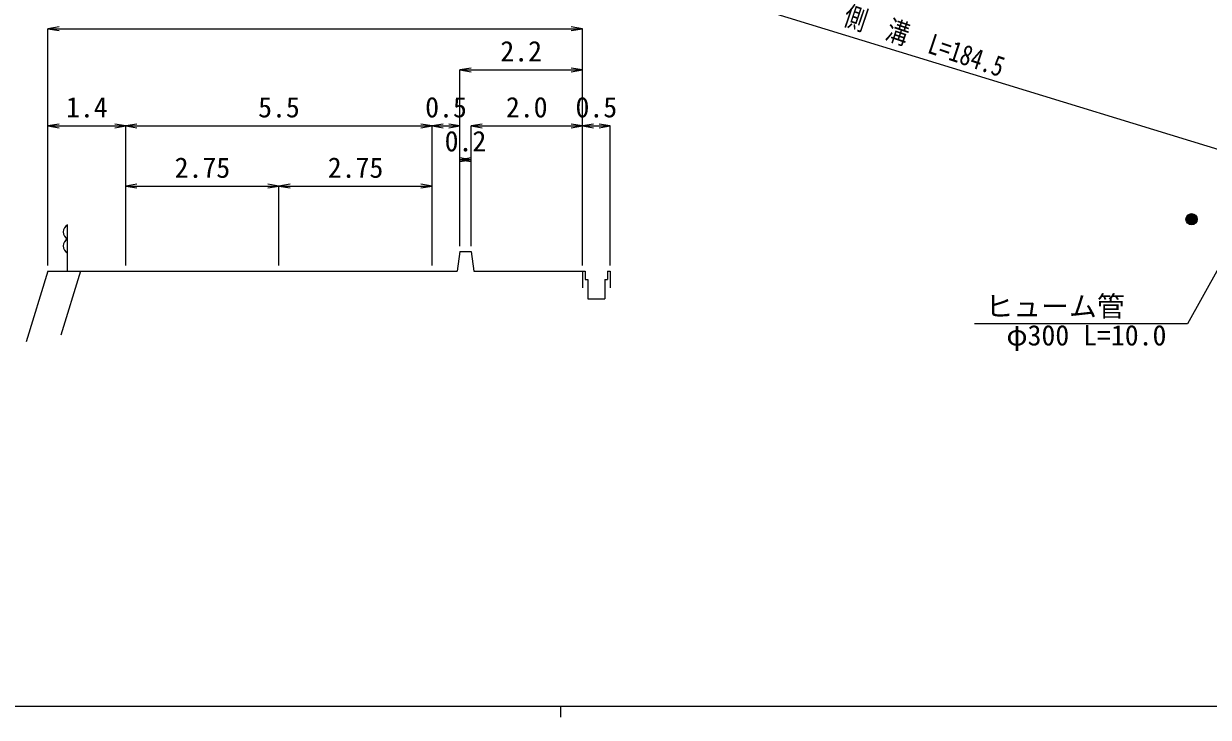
# Model space of a CAD drawing. Units: millimetres at full size, sheet at 1:1000, with parts at other scales. Extents: x 40000 to 680000, y 20000 to 380000.
# Drawn here: x 119780 to 226160, y 204000 to 266276 of the extents above; entities that cross this region are included whole.
import ezdxf
from ezdxf.enums import TextEntityAlignment as Align

# ---------------------------------------------------------------- set-up
doc = ezdxf.new("R2010")
doc.units = ezdxf.units.MM
doc.header["$LTSCALE"] = 1000
doc.linetypes.add('DASHED', pattern=[7.5, 6, -1.5])
for name, color, linetype, lineweight in [('M-BGD', 7, 'Continuous', 25), ('M-STR-HTXT', 7, 'Continuous', 13), ('M-TTL-BAND', 7, 'Continuous', 25)]:
    doc.layers.add(name, color=color, linetype=linetype, lineweight=lineweight)
doc.styles.add('ＭＳ ゴシック', font='')
doc.styles.get('ＭＳ ゴシック').set_extended_font_data('MS Gothic')

# ---------------------------------------------------------------- blocks, each defined once
blk = doc.blocks.new('open_arrow')
at = {"color": 0, "linetype": 'Continuous', "lineweight": -2}
blk.add_lwpolyline([(7.5, 1.25), (0, 0), (7.5, -1.25)], dxfattribs=at)

msp = doc.modelspace()

# ---------------------------------------------------------------- hatches: boundary and pattern name
at = {"layer": 'M-BGD'}
msp.add_hatch(color=256, dxfattribs=at).paths.add_polyline_path([(224154, 248720, -0.41421), (224654, 249220, -0.41421), (225154, 248720, -1)])

# ---------------------------------------------------------------- linework, layer by layer
for p, q in [((123722, 244058), (123722, 248205)), ((158954, 245808), (158704, 244058)), ((158954, 245808), (159954, 245808)), ((159954, 245808), (160204, 244058)), ((121954, 244058), (120005, 237726)), ((169954, 244058), (169954, 242558)), ((170204, 244058), (170204, 243308)), ((172204, 244058), (172204, 243308)), ((172204, 244058), (172454, 244058)), ((172454, 244058), (172454, 242558)), ((170204, 243308), (170454, 243308)), ((170454, 243308), (170454, 241558)), ((171954, 243308), (171954, 241558)), ((171954, 243308), (172204, 243308)), ((170454, 241558), (171954, 241558))]:
    msp.add_line(p, q, dxfattribs=at)
at = {"layer": 'M-BGD', "linetype": 'DASHED'}
msp.add_line((124888, 244058), (122685, 236901), dxfattribs=at)
at = {"layer": 'M-BGD'}
for points in [[(121954, 244058), (128954, 244058), (142704, 244058), (156454, 244058), (158704, 244058)], [(160204, 244058), (169954, 244058), (170204, 244058)]]:
    msp.add_lwpolyline(points, dxfattribs=at)
msp.add_circle((224654, 248720), 500, dxfattribs=at)
for centre in [(124021, 247577), (124021, 246322)]:
    msp.add_arc(centre, 695, 115.46353, 244.53647, dxfattribs=at)
at = {"layer": 'M-STR-HTXT'}
for p, q in [((121954, 244558), (121954, 265828)), ((121954, 265827), (169954, 265827)), ((169954, 244558), (169954, 265828)), ((158954, 246308), (158954, 262130)), ((158954, 262129), (169954, 262129)), ((121954, 257102), (128954, 257102)), ((128954, 244558), (128954, 257103)), ((128954, 257102), (156454, 257102)), ((156454, 244558), (156454, 257103)), ((156454, 257102), (158954, 257102)), ((159954, 246308), (159954, 257104)), ((159954, 257103), (169954, 257103)), ((169954, 257103), (172454, 257103)), ((172454, 244558), (172454, 257104)), ((158954, 254055), (159954, 254055)), ((128954, 251700), (142704, 251700)), ((142704, 244558), (142704, 251701)), ((142704, 251700), (156454, 251700))]:
    msp.add_line(p, q, dxfattribs=at)
for points in [[(108711, 291259), (265131, 243349), (268367, 242366), (270455, 241750), (275337, 240363), (280121, 239076), (285306, 237763), (289091, 236871)], [(244374, 275427), (224299, 239335), (205149, 239335)]]:
    msp.add_lwpolyline(points, dxfattribs=at)
at = {"layer": 'M-TTL-BAND'}
for p, q in [((40000, 205000), (579000, 205000)), ((168000, 205000), (168000, 204000))]:
    msp.add_line(p, q, dxfattribs=at)

# ---------------------------------------------------------------- block references
at = {"layer": 'M-STR-HTXT', "xscale": 133, "yscale": 133}
for p in [(121954, 265827), (158954, 262129), (121954, 257102), (128954, 257102), (156454, 257102), (159954, 257103), (169954, 257103), (158954, 254055), (128954, 251700), (142704, 251700)]:
    msp.add_blockref('open_arrow', p, dxfattribs=at)
at = {"layer": 'M-STR-HTXT', "xscale": 133, "yscale": 133, "rotation": 180}
for p in [(169954, 265827), (169954, 262129), (128954, 257102), (156454, 257102), (158954, 257102), (169954, 257103), (172454, 257103), (159954, 254055), (142704, 251700), (156454, 251700)]:
    msp.add_blockref('open_arrow', p, dxfattribs=at)

# ---------------------------------------------------------------- texts
at = {"layer": 'M-STR-HTXT', "style": 'ＭＳ ゴシック', "width": 0.8}
msp.add_text('側\u3000溝\u3000L=184.5', height=1833, rotation=341.435, dxfattribs=at).set_placement((200187, 263333), align=Align.BOTTOM_CENTER)
at = {"layer": 'M-STR-HTXT', "style": 'ＭＳ ゴシック'}
for s, p in [('2.2', (164454, 262340)), ('1.4', (125454, 257313)), ('5.5', (142704, 257313)), ('0.5', (157704, 257313)), ('2.0', (164954, 257314)), ('0.5', (171204, 257314)), ('0.2', (159454, 254266)), ('2.75', (135829, 251888)), ('2.75', (149579, 251888))]:
    msp.add_text(s, height=1833, dxfattribs=at).set_placement(p, align=Align.BOTTOM_CENTER)
for s, p in [('ヒューム管\u3000 ', (222399, 239435)), (' φ300 L=10.0', (222399, 236835))]:
    msp.add_text(s, height=1833, dxfattribs=at).set_placement(p, align=Align.BOTTOM_RIGHT)

doc.saveas('drawing.dxf')
